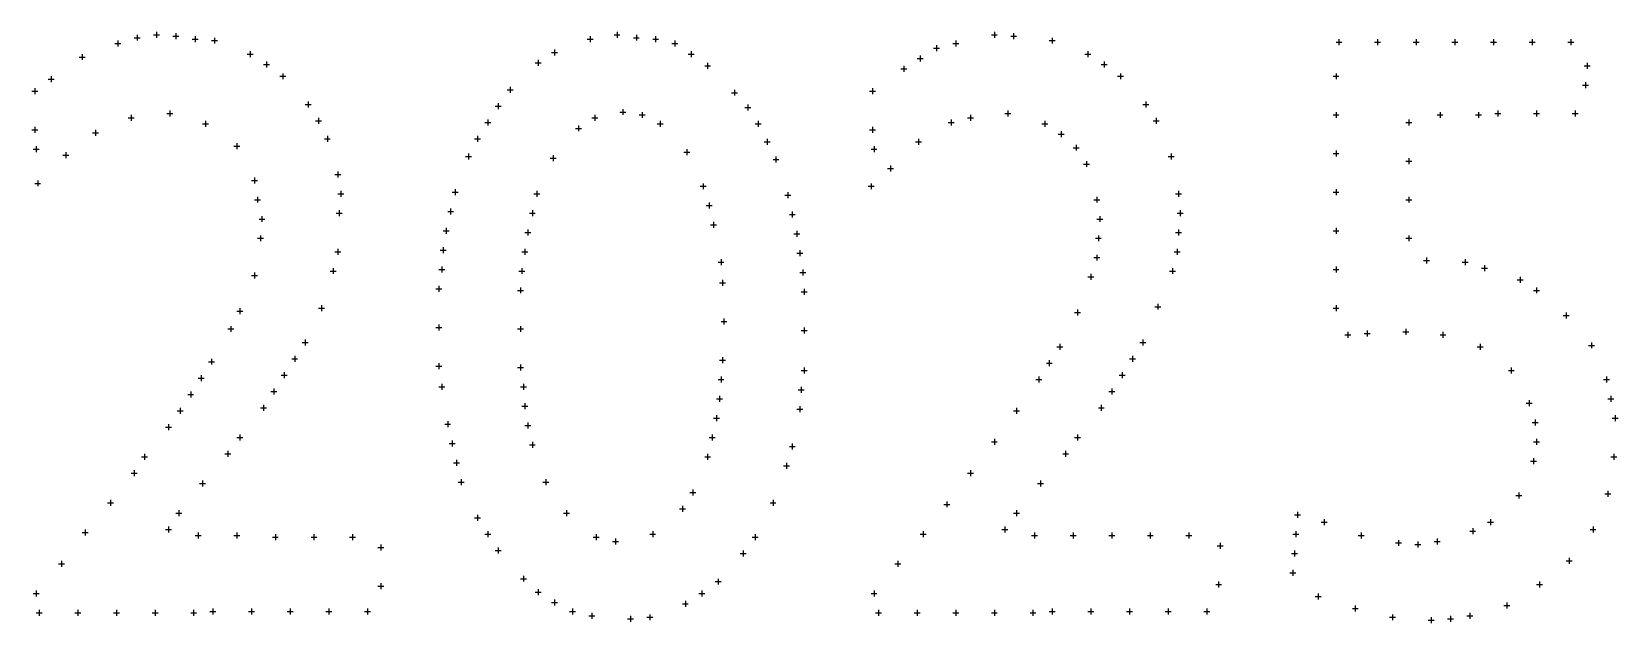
# Model space of a CAD drawing. Extents: x 253 to 1321, y -528 to -130.
import ezdxf

# ---------------------------------------------------------------- set-up
doc = ezdxf.new("R2010")
doc.units = 0
doc.layers.add('Centers', color=1, linetype='CONTINUOUS')

msp = doc.modelspace()

# ---------------------------------------------------------------- linework, layer by layer
at = {"layer": 'Centers'}
for p, q in [((309, -138), (313, -138)), ((311, -136), (311, -140)), ((322, -134), (326, -134)), ((324, -132), (324, -136)), ((335, -132), (339, -132)), ((337, -130), (337, -134)), ((348, -133), (352, -133)), ((350, -131), (350, -135)), ((361, -135), (365, -135)), ((363, -133), (363, -137)), ((374, -136), (378, -136)), ((376, -134), (376, -138)), ((627, -135), (631, -135)), ((629, -133), (629, -137)), ((645, -132), (649, -132)), ((647, -130), (647, -134)), ((658, -134), (662, -134)), ((660, -132), (660, -136)), ((671, -135), (675, -135)), ((673, -133), (673, -137)), ((684, -138), (688, -138)), ((686, -136), (686, -140)), ((873, -138), (877, -138)), ((875, -136), (875, -140)), ((899, -132), (903, -132)), ((901, -130), (901, -134)), ((912, -133), (916, -133)), ((914, -131), (914, -135)), ((938, -136), (942, -136)), ((940, -134), (940, -138)), ((1131, -137), (1135, -137)), ((1133, -135), (1133, -139)), ((1157, -137), (1161, -137)), ((1159, -135), (1159, -139)), ((1183, -137), (1187, -137)), ((1185, -135), (1185, -139)), ((1209, -137), (1213, -137)), ((1211, -135), (1211, -139)), ((1235, -137), (1239, -137)), ((1237, -135), (1237, -139)), ((1261, -137), (1265, -137)), ((1263, -135), (1263, -139)), ((1287, -137), (1291, -137)), ((1289, -135), (1289, -139)), ((285, -147), (289, -147)), ((287, -145), (287, -149)), ((398, -145), (402, -145)), ((400, -143), (400, -147)), ((594, -149), (594, -153)), ((603, -144), (607, -144)), ((605, -142), (605, -146)), ((695, -145), (699, -145)), ((697, -143), (697, -147)), ((849, -148), (853, -148)), ((851, -146), (851, -150)), ((860, -141), (864, -141)), ((862, -139), (862, -143)), ((962, -145), (966, -145)), ((964, -143), (964, -147)), ((266, -160), (266, -164)), ((409, -152), (413, -152)), ((411, -150), (411, -154)), ((420, -160), (424, -160)), ((422, -158), (422, -162)), ((592, -151), (596, -151)), ((706, -153), (710, -153)), ((708, -151), (708, -155)), ((838, -155), (842, -155)), ((840, -153), (840, -157)), ((973, -152), (977, -152)), ((975, -150), (975, -154)), ((984, -160), (988, -160)), ((986, -158), (986, -162)), ((1129, -160), (1133, -160)), ((1131, -158), (1131, -162)), ((1298, -153), (1302, -153)), ((1300, -151), (1300, -155)), ((253, -170), (257, -170)), ((255, -168), (255, -172)), ((264, -162), (268, -162)), ((573, -169), (577, -169)), ((575, -167), (575, -171)), ((726, -169), (726, -173)), ((817, -170), (821, -170)), ((819, -168), (819, -172)), ((1297, -166), (1301, -166)), ((1299, -164), (1299, -168)), ((437, -179), (441, -179)), ((439, -177), (439, -181)), ((565, -180), (569, -180)), ((567, -178), (567, -182)), ((724, -171), (728, -171)), ((733, -181), (737, -181)), ((735, -179), (735, -183)), ((1001, -179), (1005, -179)), ((1003, -177), (1003, -181)), ((318, -188), (322, -188)), ((320, -186), (320, -190)), ((344, -185), (348, -185)), ((346, -183), (346, -187)), ((368, -192), (372, -192)), ((370, -190), (370, -194)), ((444, -190), (448, -190)), ((446, -188), (446, -192)), ((558, -191), (562, -191)), ((560, -189), (560, -193)), ((630, -188), (634, -188)), ((632, -186), (632, -190)), ((649, -184), (653, -184)), ((651, -182), (651, -186)), ((662, -186), (666, -186)), ((664, -184), (664, -188)), ((674, -192), (678, -192)), ((676, -190), (676, -194)), ((740, -192), (744, -192)), ((742, -190), (742, -194)), ((870, -191), (874, -191)), ((872, -189), (872, -193)), ((883, -188), (887, -188)), ((885, -186), (885, -190)), ((908, -185), (912, -185)), ((910, -183), (910, -187)), ((933, -192), (937, -192)), ((935, -190), (935, -194)), ((1008, -190), (1012, -190)), ((1010, -188), (1010, -192)), ((1129, -186), (1133, -186)), ((1131, -184), (1131, -188)), ((1178, -191), (1182, -191)), ((1180, -189), (1180, -193)), ((1199, -186), (1203, -186)), ((1201, -184), (1201, -188)), ((1225, -186), (1229, -186)), ((1227, -184), (1227, -188)), ((1238, -185), (1242, -185)), ((1240, -183), (1240, -187)), ((1264, -185), (1268, -185)), ((1266, -183), (1266, -187)), ((1290, -185), (1294, -185)), ((1292, -183), (1292, -187)), ((253, -196), (257, -196)), ((255, -194), (255, -198)), ((294, -198), (298, -198)), ((296, -196), (296, -200)), ((450, -202), (454, -202)), ((452, -200), (452, -204)), ((551, -202), (555, -202)), ((553, -200), (553, -204)), ((619, -195), (623, -195)), ((621, -193), (621, -197)), ((748, -202), (748, -206)), ((817, -196), (821, -196)), ((819, -194), (819, -198)), ((850, -202), (850, -206)), ((944, -199), (948, -199)), ((946, -197), (946, -201)), ((254, -209), (258, -209)), ((256, -207), (256, -211)), ((274, -213), (278, -213)), ((276, -211), (276, -215)), ((389, -207), (393, -207)), ((391, -205), (391, -209)), ((547, -212), (547, -216)), ((604, -213), (604, -217)), ((692, -211), (696, -211)), ((694, -209), (694, -213)), ((746, -204), (750, -204)), ((818, -209), (822, -209)), ((820, -207), (820, -211)), ((848, -204), (852, -204)), ((954, -208), (958, -208)), ((956, -206), (956, -210)), ((1020, -212), (1020, -216)), ((1129, -212), (1133, -212)), ((1131, -210), (1131, -214)), ((459, -224), (459, -228)), ((545, -214), (549, -214)), ((602, -215), (606, -215)), ((752, -216), (756, -216)), ((754, -214), (754, -218)), ((829, -222), (833, -222)), ((831, -220), (831, -224)), ((961, -219), (965, -219)), ((963, -217), (963, -221)), ((1018, -214), (1022, -214)), ((1178, -217), (1182, -217)), ((1180, -215), (1180, -219)), ((255, -232), (259, -232)), ((257, -230), (257, -234)), ((401, -230), (405, -230)), ((403, -228), (403, -232)), ((457, -226), (461, -226)), ((703, -234), (707, -234)), ((705, -232), (705, -236)), ((816, -234), (820, -234)), ((818, -232), (818, -236)), ((403, -243), (407, -243)), ((405, -241), (405, -245)), ((459, -239), (463, -239)), ((461, -237), (461, -241)), ((536, -238), (540, -238)), ((538, -236), (538, -240)), ((591, -239), (595, -239)), ((593, -237), (593, -241)), ((709, -245), (709, -249)), ((760, -240), (764, -240)), ((762, -238), (762, -242)), ((968, -243), (972, -243)), ((970, -241), (970, -245)), ((1023, -239), (1027, -239)), ((1025, -237), (1025, -241)), ((1129, -238), (1133, -238)), ((1131, -236), (1131, -240)), ((1178, -243), (1182, -243)), ((1180, -241), (1180, -245)), ((406, -256), (410, -256)), ((408, -254), (408, -258)), ((458, -252), (462, -252)), ((460, -250), (460, -254)), ((533, -251), (537, -251)), ((535, -249), (535, -253)), ((588, -252), (592, -252)), ((590, -250), (590, -254)), ((707, -247), (711, -247)), ((763, -253), (767, -253)), ((765, -251), (765, -255)), ((970, -256), (974, -256)), ((972, -254), (972, -258)), ((1024, -252), (1028, -252)), ((1026, -250), (1026, -254)), ((407, -267), (407, -271)), ((530, -264), (534, -264)), ((532, -262), (532, -266)), ((585, -265), (589, -265)), ((587, -263), (587, -267)), ((710, -260), (714, -260)), ((712, -258), (712, -262)), ((766, -266), (770, -266)), ((768, -264), (768, -268)), ((971, -267), (971, -271)), ((1023, -265), (1027, -265)), ((1025, -263), (1025, -267)), ((1129, -264), (1133, -264)), ((1131, -262), (1131, -266)), ((1180, -267), (1180, -271)), ((405, -269), (409, -269)), ((459, -276), (459, -280)), ((528, -277), (532, -277)), ((530, -275), (530, -279)), ((585, -276), (585, -280)), ((770, -277), (770, -281)), ((969, -269), (973, -269)), ((1024, -276), (1024, -280)), ((1178, -269), (1182, -269)), ((457, -278), (461, -278)), ((529, -288), (529, -292)), ((583, -278), (587, -278)), ((715, -285), (719, -285)), ((717, -283), (717, -287)), ((768, -279), (772, -279)), ((968, -282), (972, -282)), ((970, -280), (970, -284)), ((1022, -278), (1026, -278)), ((1131, -288), (1131, -292)), ((1190, -284), (1194, -284)), ((1192, -282), (1192, -286)), ((1216, -285), (1220, -285)), ((1218, -283), (1218, -287)), ((1231, -287), (1231, -291)), ((401, -294), (405, -294)), ((403, -292), (403, -296)), ((454, -291), (458, -291)), ((456, -289), (456, -293)), ((527, -290), (531, -290)), ((581, -291), (585, -291)), ((583, -289), (583, -293)), ((716, -299), (720, -299)), ((718, -297), (718, -301)), ((770, -292), (774, -292)), ((772, -290), (772, -294)), ((964, -295), (968, -295)), ((966, -293), (966, -297)), ((1019, -291), (1023, -291)), ((1021, -289), (1021, -293)), ((1129, -290), (1133, -290)), ((1229, -289), (1233, -289)), ((1253, -297), (1257, -297)), ((1255, -295), (1255, -299)), ((525, -303), (529, -303)), ((527, -301), (527, -305)), ((580, -304), (584, -304)), ((582, -302), (582, -306)), ((771, -305), (775, -305)), ((773, -303), (773, -307)), ((1264, -304), (1268, -304)), ((1266, -302), (1266, -306)), ((391, -318), (395, -318)), ((393, -316), (393, -320)), ((446, -316), (450, -316)), ((448, -314), (448, -318)), ((955, -319), (959, -319)), ((957, -317), (957, -321)), ((1009, -315), (1013, -315)), ((1011, -313), (1011, -317)), ((1129, -316), (1133, -316)), ((1131, -314), (1131, -318)), ((1286, -319), (1286, -323)), ((385, -330), (389, -330)), ((387, -328), (387, -332)), ((525, -329), (529, -329)), ((527, -327), (527, -331)), ((580, -330), (584, -330)), ((582, -328), (582, -332)), ((717, -325), (721, -325)), ((719, -323), (719, -327)), ((771, -331), (775, -331)), ((773, -329), (773, -333)), ((1152, -331), (1152, -335)), ((1178, -330), (1178, -334)), ((1284, -321), (1288, -321)), ((435, -339), (439, -339)), ((437, -337), (437, -341)), ((945, -340), (945, -344)), ((999, -339), (1003, -339)), ((1001, -337), (1001, -341)), ((1137, -334), (1141, -334)), ((1139, -332), (1139, -336)), ((1150, -333), (1154, -333)), ((1176, -332), (1180, -332)), ((1201, -334), (1205, -334)), ((1203, -332), (1203, -336)), ((1228, -340), (1228, -344)), ((1301, -341), (1305, -341)), ((1303, -339), (1303, -343)), ((372, -352), (376, -352)), ((374, -350), (374, -354)), ((428, -350), (432, -350)), ((430, -348), (430, -352)), ((716, -351), (720, -351)), ((718, -349), (718, -353)), ((938, -351), (938, -355)), ((943, -342), (947, -342)), ((992, -350), (996, -350)), ((994, -348), (994, -352)), ((1226, -342), (1230, -342)), ((365, -363), (369, -363)), ((367, -361), (367, -365)), ((421, -361), (425, -361)), ((423, -359), (423, -363)), ((525, -355), (529, -355)), ((527, -353), (527, -357)), ((580, -356), (584, -356)), ((582, -354), (582, -358)), ((717, -362), (717, -366)), ((771, -358), (775, -358)), ((773, -356), (773, -360)), ((931, -362), (931, -366)), ((936, -353), (940, -353)), ((985, -361), (989, -361)), ((987, -359), (987, -363)), ((1247, -358), (1251, -358)), ((1249, -356), (1249, -360)), ((1313, -362), (1313, -366)), ((360, -372), (360, -376)), ((414, -372), (418, -372)), ((416, -370), (416, -374)), ((527, -369), (531, -369)), ((529, -367), (529, -371)), ((582, -369), (586, -369)), ((584, -367), (584, -371)), ((715, -364), (719, -364)), ((769, -371), (773, -371)), ((771, -369), (771, -373)), ((929, -364), (933, -364)), ((978, -372), (982, -372)), ((980, -370), (980, -374)), ((1311, -364), (1315, -364)), ((353, -383), (353, -387)), ((358, -374), (362, -374)), ((407, -383), (411, -383)), ((409, -381), (409, -385)), ((583, -382), (587, -382)), ((585, -380), (585, -384)), ((714, -377), (718, -377)), ((716, -375), (716, -379)), ((768, -384), (772, -384)), ((770, -382), (770, -386)), ((916, -383), (916, -387)), ((971, -383), (975, -383)), ((973, -381), (973, -385)), ((1259, -380), (1263, -380)), ((1261, -378), (1261, -382)), ((1314, -377), (1318, -377)), ((1316, -375), (1316, -379)), ((345, -394), (345, -398)), ((351, -385), (355, -385)), ((531, -394), (535, -394)), ((533, -392), (533, -396)), ((585, -395), (589, -395)), ((587, -393), (587, -397)), ((712, -390), (716, -390)), ((714, -388), (714, -392)), ((914, -385), (918, -385)), ((1263, -393), (1267, -393)), ((1265, -391), (1265, -395)), ((1317, -390), (1321, -390)), ((1319, -388), (1319, -392)), ((343, -396), (347, -396)), ((391, -403), (395, -403)), ((393, -401), (393, -405)), ((536, -405), (536, -409)), ((709, -403), (713, -403)), ((711, -401), (711, -405)), ((901, -404), (901, -408)), ((955, -403), (959, -403)), ((957, -401), (957, -405)), ((1266, -404), (1266, -408)), ((327, -416), (331, -416)), ((329, -414), (329, -418)), ((383, -414), (387, -414)), ((385, -412), (385, -416)), ((534, -407), (538, -407)), ((588, -408), (592, -408)), ((590, -406), (590, -410)), ((706, -416), (710, -416)), ((708, -414), (708, -418)), ((763, -409), (767, -409)), ((765, -407), (765, -411)), ((899, -406), (903, -406)), ((947, -414), (951, -414)), ((949, -412), (949, -416)), ((1264, -406), (1268, -406)), ((1316, -416), (1320, -416)), ((1318, -414), (1318, -418)), ((320, -427), (324, -427)), ((322, -425), (322, -429)), ((537, -420), (541, -420)), ((539, -418), (539, -422)), ((759, -422), (763, -422)), ((761, -420), (761, -424)), ((883, -427), (887, -427)), ((885, -425), (885, -429)), ((1262, -419), (1266, -419)), ((1264, -417), (1264, -421)), ((366, -434), (370, -434)), ((368, -432), (368, -436)), ((540, -433), (544, -433)), ((542, -431), (542, -435)), ((597, -433), (601, -433)), ((599, -431), (599, -435)), ((930, -434), (934, -434)), ((932, -432), (932, -436)), ((304, -447), (308, -447)), ((306, -445), (306, -449)), ((696, -440), (700, -440)), ((698, -438), (698, -442)), ((750, -447), (754, -447)), ((752, -445), (752, -449)), ((867, -448), (871, -448)), ((869, -446), (869, -450)), ((1252, -442), (1256, -442)), ((1254, -440), (1254, -444)), ((1312, -441), (1316, -441)), ((1314, -439), (1314, -443)), ((350, -454), (354, -454)), ((352, -452), (352, -456)), ((551, -457), (555, -457)), ((553, -455), (553, -459)), ((611, -454), (615, -454)), ((613, -452), (613, -456)), ((689, -451), (693, -451)), ((691, -449), (691, -453)), ((914, -454), (918, -454)), ((916, -452), (916, -456)), ((1103, -455), (1107, -455)), ((1105, -453), (1105, -457)), ((1123, -458), (1123, -462)), ((1235, -458), (1235, -462)), ((287, -467), (291, -467)), ((289, -465), (289, -469)), ((343, -465), (347, -465)), ((345, -463), (345, -467)), ((363, -469), (367, -469)), ((365, -467), (365, -471)), ((389, -469), (393, -469)), ((391, -467), (391, -471)), ((417, -468), (417, -472)), ((443, -468), (443, -472)), ((469, -468), (469, -472)), ((558, -468), (562, -468)), ((560, -466), (560, -470)), ((633, -468), (633, -472)), ((669, -468), (673, -468)), ((671, -466), (671, -470)), ((740, -468), (740, -472)), ((851, -468), (855, -468)), ((853, -466), (853, -470)), ((906, -465), (910, -465)), ((908, -463), (908, -467)), ((926, -469), (930, -469)), ((928, -467), (928, -471)), ((952, -469), (956, -469)), ((954, -467), (954, -471)), ((978, -469), (982, -469)), ((980, -467), (980, -471)), ((1004, -469), (1008, -469)), ((1006, -467), (1006, -471)), ((1030, -469), (1034, -469)), ((1032, -467), (1032, -471)), ((1102, -468), (1106, -468)), ((1104, -466), (1104, -470)), ((1121, -460), (1125, -460)), ((1146, -469), (1150, -469)), ((1148, -467), (1148, -471)), ((1221, -466), (1225, -466)), ((1223, -464), (1223, -468)), ((1233, -460), (1237, -460)), ((1302, -465), (1306, -465)), ((1304, -463), (1304, -467)), ((415, -470), (419, -470)), ((441, -470), (445, -470)), ((467, -470), (471, -470)), ((486, -477), (490, -477)), ((488, -475), (488, -479)), ((565, -479), (569, -479)), ((567, -477), (567, -481)), ((631, -470), (635, -470)), ((644, -473), (648, -473)), ((646, -471), (646, -475)), ((732, -479), (732, -483)), ((738, -470), (742, -470)), ((1051, -476), (1055, -476)), ((1053, -474), (1053, -478)), ((1103, -479), (1103, -483)), ((1171, -474), (1175, -474)), ((1173, -472), (1173, -476)), ((1184, -475), (1188, -475)), ((1186, -473), (1186, -477)), ((1197, -473), (1201, -473)), ((1199, -471), (1199, -475)), ((271, -488), (275, -488)), ((273, -486), (273, -490)), ((730, -481), (734, -481)), ((834, -488), (838, -488)), ((836, -486), (836, -490)), ((1101, -481), (1105, -481)), ((1286, -486), (1290, -486)), ((1288, -484), (1288, -488)), ((488, -501), (488, -505)), ((582, -498), (586, -498)), ((584, -496), (584, -500)), ((713, -500), (717, -500)), ((715, -498), (715, -502)), ((1052, -500), (1052, -504)), ((1100, -494), (1104, -494)), ((1102, -492), (1102, -496)), ((1268, -500), (1268, -504)), ((254, -508), (258, -508)), ((256, -506), (256, -510)), ((486, -503), (490, -503)), ((592, -507), (596, -507)), ((594, -505), (594, -509)), ((605, -512), (605, -516)), ((702, -508), (706, -508)), ((704, -506), (704, -510)), ((818, -508), (822, -508)), ((820, -506), (820, -510)), ((1050, -502), (1054, -502)), ((1117, -510), (1121, -510)), ((1119, -508), (1119, -512)), ((1266, -502), (1270, -502)), ((256, -521), (260, -521)), ((258, -519), (258, -523)), ((282, -521), (286, -521)), ((284, -519), (284, -523)), ((308, -521), (312, -521)), ((310, -519), (310, -523)), ((334, -521), (338, -521)), ((336, -519), (336, -523)), ((360, -521), (364, -521)), ((362, -519), (362, -523)), ((373, -520), (377, -520)), ((375, -518), (375, -522)), ((399, -520), (403, -520)), ((401, -518), (401, -522)), ((425, -520), (429, -520)), ((427, -518), (427, -522)), ((451, -520), (455, -520)), ((453, -518), (453, -522)), ((477, -520), (481, -520)), ((479, -518), (479, -522)), ((603, -514), (607, -514)), ((615, -520), (619, -520)), ((617, -518), (617, -522)), ((628, -523), (632, -523)), ((630, -521), (630, -525)), ((656, -523), (656, -527)), ((669, -522), (669, -526)), ((691, -515), (695, -515)), ((693, -513), (693, -517)), ((821, -521), (825, -521)), ((823, -519), (823, -523)), ((847, -521), (851, -521)), ((849, -519), (849, -523)), ((873, -521), (877, -521)), ((875, -519), (875, -523)), ((899, -521), (903, -521)), ((901, -519), (901, -523)), ((925, -521), (929, -521)), ((927, -519), (927, -523)), ((938, -520), (942, -520)), ((940, -518), (940, -522)), ((964, -520), (968, -520)), ((966, -518), (966, -522)), ((990, -520), (994, -520)), ((992, -518), (992, -522)), ((1016, -520), (1020, -520)), ((1018, -518), (1018, -522)), ((1042, -520), (1046, -520)), ((1044, -518), (1044, -522)), ((1142, -518), (1146, -518)), ((1144, -516), (1144, -520)), ((1169, -522), (1169, -526)), ((1208, -523), (1208, -527)), ((1219, -523), (1223, -523)), ((1221, -521), (1221, -525)), ((1244, -516), (1248, -516)), ((1246, -514), (1246, -518)), ((654, -525), (658, -525)), ((667, -524), (671, -524)), ((1167, -524), (1171, -524)), ((1193, -526), (1197, -526)), ((1195, -524), (1195, -528)), ((1206, -525), (1210, -525))]:
    msp.add_line(p, q, dxfattribs=at)

doc.saveas('drawing.dxf')
